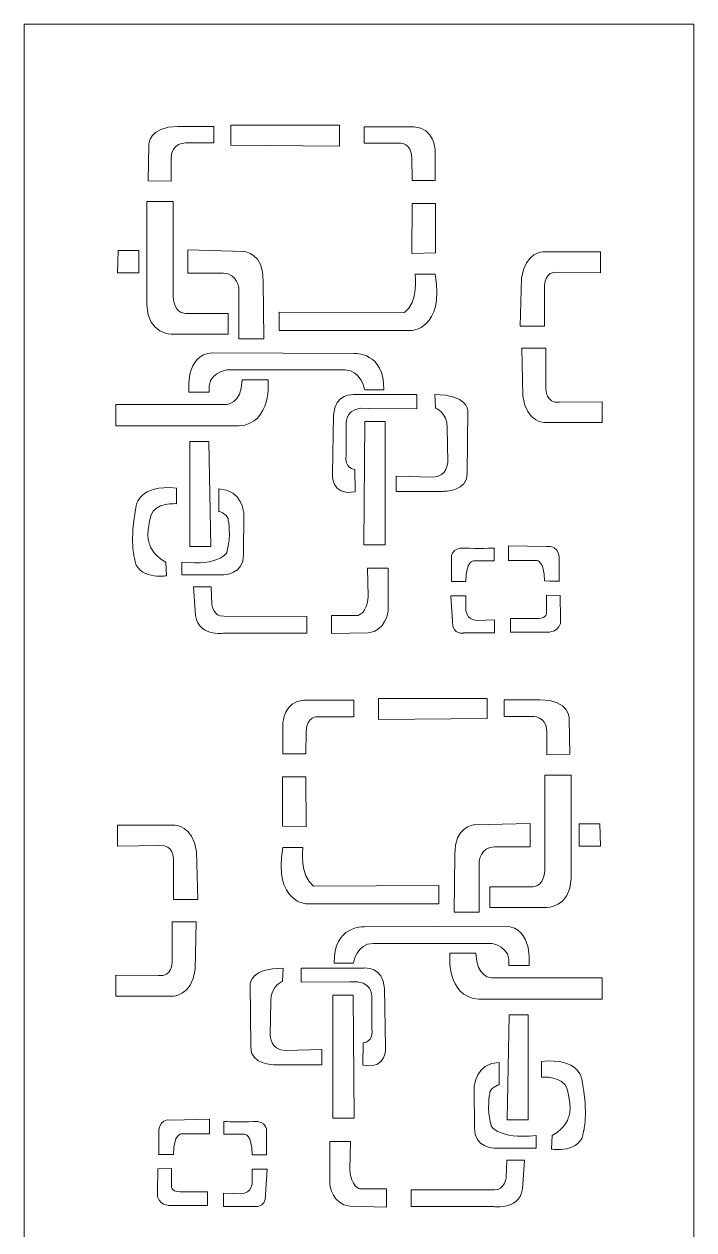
# Model space of a CAD drawing. Header units: centimetres. Extents: x -80 to 66, y -27 to 25.
# Drawn here: x 56.29 to 65.59, y -10.3 to 6.44 of the extents above; entities that cross this region are included whole.
import ezdxf

# ---------------------------------------------------------------- set-up
doc = ezdxf.new("R2010")
doc.units = ezdxf.units.CM
doc.header["$MEASUREMENT"] = 0
doc.layers.add('Layer 1', color=7, linetype='Continuous')

msp = doc.modelspace()

# ---------------------------------------------------------------- linework, layer by layer
at = {"layer": 'Layer 1', "lineweight": 20}
msp.add_lwpolyline([(56.29208, -26.97897), (65.59208, -26.97897), (65.59208, 6.43635), (56.29208, 6.43635), (56.29208, -26.97897)], close=True, dxfattribs=at)
for points, knots in [([(60.67016, 4.74331), (60.67016, 4.74331), (60.67016, 5.03315), (60.67016, 5.03315), (60.67016, 5.03315), (59.16034, 5.03315), (59.16034, 5.03315), (59.16034, 5.03315), (59.16034, 4.75679), (59.16034, 4.75679), (59.16034, 4.75679), (60.67016, 4.74331), (60.67016, 4.74331)], [0, 0, 0, 0, 0.25, 0.25, 0.25, 0.5, 0.5, 0.5, 0.75, 0.75, 0.75, 1, 1, 1, 1]), ([(58.92415, 5.01465), (58.92415, 4.78662), (58.92415, 4.78662), (58.92415, 4.78662), (58.92415, 4.78662), (58.5441, 4.78662), (58.5441, 4.78662), (58.5441, 4.78662), (58.33055, 4.79386), (58.33417, 4.58031), (58.33417, 4.58031), (58.33417, 4.25456), (58.33417, 4.25456), (58.33417, 4.25456), (58.01565, 4.2618), (58.01565, 4.2618), (58.01565, 4.2618), (58.02289, 4.75405), (58.02289, 4.75405), (58.02289, 4.75405), (58.01204, 5.01827), (58.42828, 5.01465), (58.42828, 5.01465), (58.92415, 5.01465), (58.92415, 5.01465)], [0, 0, 0, 0, 0.125, 0.125, 0.125, 0.25, 0.25, 0.25, 0.375, 0.375, 0.375, 0.5, 0.5, 0.5, 0.625, 0.625, 0.625, 0.75, 0.75, 0.75, 0.875, 0.875, 0.875, 1, 1, 1, 1]), ([(61.68128, 4.2643), (61.68128, 4.2643), (61.99978, 4.2643), (61.99978, 4.2643), (61.99978, 4.2643), (61.99978, 4.68776), (61.99978, 4.68776), (61.99978, 4.68776), (61.98168, 5.00265), (61.71023, 5.00989), (61.71023, 5.00989), (61.01169, 5.00989), (61.01169, 5.00989), (61.01169, 5.00989), (61.01169, 4.78187), (61.01169, 4.78187), (61.01169, 4.78187), (61.51478, 4.78187), (61.51478, 4.78187), (61.51478, 4.78187), (61.67042, 4.79272), (61.67404, 4.5828), (61.67404, 4.5828), (61.68128, 4.2643), (61.68128, 4.2643)], [0, 0, 0, 0, 0.125, 0.125, 0.125, 0.25, 0.25, 0.25, 0.375, 0.375, 0.375, 0.5, 0.5, 0.5, 0.625, 0.625, 0.625, 0.75, 0.75, 0.75, 0.875, 0.875, 0.875, 1, 1, 1, 1]), ([(59.12338, 2.42162), (59.12338, 2.42162), (59.12338, 2.13179), (59.12338, 2.13179), (59.12338, 2.13179), (58.34825, 2.13179), (58.34825, 2.13179), (58.34825, 2.13179), (58.00449, 2.12506), (57.99775, 2.53621), (57.99101, 2.94736), (57.99775, 3.97188), (57.99775, 3.97188), (57.99775, 3.97188), (58.36173, 3.97188), (58.36173, 3.97188), (58.36173, 3.97188), (58.36173, 2.65079), (58.36173, 2.65079), (58.36173, 2.65079), (58.36738, 2.43284), (58.52613, 2.42162), (58.52613, 2.42162), (59.12338, 2.42162), (59.12338, 2.42162)], [0, 0, 0, 0, 0.125, 0.125, 0.125, 0.25, 0.25, 0.25, 0.375, 0.375, 0.375, 0.5, 0.5, 0.5, 0.625, 0.625, 0.625, 0.75, 0.75, 0.75, 0.875, 0.875, 0.875, 1, 1, 1, 1]), ([(61.6812, 3.94796), (61.6812, 3.94796), (62.00473, 3.94796), (62.00473, 3.94796), (62.00473, 3.94796), (62.00473, 3.26045), (62.00473, 3.26045), (62.00473, 3.26045), (61.67446, 3.25371), (61.67446, 3.25371), (61.67446, 3.25371), (61.6812, 3.94796), (61.6812, 3.94796)], [0, 0, 0, 0, 0.25, 0.25, 0.25, 0.5, 0.5, 0.5, 0.75, 0.75, 0.75, 1, 1, 1, 1]), ([(57.59665, 3.29489), (57.59665, 3.29489), (57.88509, 3.29489), (57.88509, 3.29489), (57.88509, 3.29489), (57.88509, 2.98383), (57.88509, 2.98383), (57.88509, 2.98383), (57.58667, 2.98294), (57.58667, 2.98294), (57.58667, 2.98294), (57.59665, 3.29489), (57.59665, 3.29489)], [0, 0, 0, 0, 0.25, 0.25, 0.25, 0.5, 0.5, 0.5, 0.75, 0.75, 0.75, 1, 1, 1, 1]), ([(58.56719, 2.97736), (58.56719, 2.97736), (58.56719, 3.3009), (58.56719, 3.3009), (58.56719, 3.3009), (59.34233, 3.28067), (59.34233, 3.28067), (59.34233, 3.28067), (59.62542, 3.26046), (59.61194, 2.86952), (59.61194, 2.86952), (59.61868, 2.06742), (59.61868, 2.06742), (59.61868, 2.06742), (59.27492, 2.06742), (59.27492, 2.06742), (59.27492, 2.06742), (59.27492, 2.76167), (59.27492, 2.76167), (59.27492, 2.76167), (59.25469, 2.97736), (59.05923, 2.97736), (58.86377, 2.97736), (58.56719, 2.97736), (58.56719, 2.97736)], [0, 0, 0, 0, 0.125, 0.125, 0.125, 0.25, 0.25, 0.25, 0.375, 0.375, 0.375, 0.5, 0.5, 0.5, 0.625, 0.625, 0.625, 0.75, 0.75, 0.75, 0.875, 0.875, 0.875, 1, 1, 1, 1]), ([(64.29744, 2.98558), (64.29744, 2.98558), (64.29744, 3.27626), (64.29744, 3.27626), (64.29744, 3.27626), (63.50543, 3.27626), (63.50543, 3.27626), (63.50543, 3.27626), (63.24847, 3.28047), (63.19791, 2.90975), (63.19791, 2.90975), (63.18105, 2.24413), (63.18105, 2.24413), (63.18105, 2.24413), (63.51808, 2.24413), (63.51808, 2.24413), (63.51808, 2.24413), (63.51808, 2.80443), (63.51808, 2.80443), (63.51808, 2.80443), (63.51386, 3.01505), (63.70554, 2.99189), (63.70554, 2.99189), (64.29744, 2.98558), (64.29744, 2.98558)], [0, 0, 0, 0, 0.125, 0.125, 0.125, 0.25, 0.25, 0.25, 0.375, 0.375, 0.375, 0.5, 0.5, 0.5, 0.625, 0.625, 0.625, 0.75, 0.75, 0.75, 0.875, 0.875, 0.875, 1, 1, 1, 1]), ([(61.99799, 2.96388), (61.99799, 2.96388), (61.72164, 2.96388), (61.72164, 2.96388), (61.72164, 2.96388), (61.76881, 2.57295), (61.57335, 2.4314), (61.57335, 2.4314), (59.83436, 2.43814), (59.83436, 2.43814), (59.83436, 2.43814), (59.83436, 2.18201), (59.83436, 2.18201), (59.83436, 2.18201), (61.66099, 2.18201), (61.66099, 2.18201), (61.66099, 2.18201), (62.1328, 2.19549), (61.99799, 2.96388)], [0, 0, 0, 0, 0.16666667, 0.16666667, 0.16666667, 0.33333333, 0.33333333, 0.33333333, 0.5, 0.5, 0.5, 0.66666667, 0.66666667, 0.66666667, 0.83333333, 0.83333333, 0.83333333, 1, 1, 1, 1]), ([(58.86348, 1.32627), (58.86348, 1.32627), (58.58043, 1.32627), (58.58043, 1.32627), (58.58043, 1.32627), (58.52118, 1.85944), (58.90955, 1.87261), (58.90955, 1.87261), (60.87113, 1.86603), (60.87113, 1.86603), (60.87113, 1.86603), (61.299, 1.88578), (61.28583, 1.35918), (61.28583, 1.35918), (61.02253, 1.35918), (61.02253, 1.35918), (61.02253, 1.35918), (60.96988, 1.63564), (60.74607, 1.63564), (60.52226, 1.63564), (59.10703, 1.63564), (59.10703, 1.63564), (59.10703, 1.63564), (58.8174, 1.59615), (58.86348, 1.32627)], [0, 0, 0, 0, 0.125, 0.125, 0.125, 0.25, 0.25, 0.25, 0.375, 0.375, 0.375, 0.5, 0.5, 0.5, 0.625, 0.625, 0.625, 0.75, 0.75, 0.75, 0.875, 0.875, 0.875, 1, 1, 1, 1]), ([(64.31744, 1.19482), (64.31744, 1.19482), (64.31744, 0.90414), (64.31744, 0.90414), (64.31744, 0.90414), (63.52543, 0.90414), (63.52543, 0.90414), (63.52543, 0.90414), (63.26847, 0.89993), (63.21791, 1.27065), (63.21791, 1.27065), (63.20105, 1.93627), (63.20105, 1.93627), (63.20105, 1.93627), (63.53808, 1.93627), (63.53808, 1.93627), (63.53808, 1.93627), (63.53808, 1.37597), (63.53808, 1.37597), (63.53808, 1.37597), (63.53386, 1.16535), (63.72554, 1.18851), (63.72554, 1.18851), (64.31744, 1.19482), (64.31744, 1.19482)], [0, 0, 0, 0, 0.125, 0.125, 0.125, 0.25, 0.25, 0.25, 0.375, 0.375, 0.375, 0.5, 0.5, 0.5, 0.625, 0.625, 0.625, 0.75, 0.75, 0.75, 0.875, 0.875, 0.875, 1, 1, 1, 1]), ([(59.31767, 1.49741), (59.6797, 1.49741), (59.6797, 1.49741), (59.6797, 1.49741), (59.6797, 1.49741), (59.73894, 0.89182), (59.27817, 0.85891), (59.27817, 0.85891), (57.56673, 0.85891), (57.56673, 0.85891), (57.56673, 0.85891), (57.56673, 1.15512), (57.56673, 1.15512), (57.56673, 1.15512), (59.09386, 1.15512), (59.09386, 1.15512), (59.09386, 1.15512), (59.31767, 1.15512), (59.31767, 1.49741)], [0, 0, 0, 0, 0.16666667, 0.16666667, 0.16666667, 0.33333333, 0.33333333, 0.33333333, 0.5, 0.5, 0.5, 0.66666667, 0.66666667, 0.66666667, 0.83333333, 0.83333333, 0.83333333, 1, 1, 1, 1]), ([(61.7466, 1.09588), (61.7466, 1.09588), (61.7466, 1.29335), (61.7466, 1.29335), (61.7466, 1.29335), (60.87113, 1.29335), (60.87113, 1.29335), (60.87113, 1.29335), (60.60784, 1.31967), (60.58809, 1.0103), (60.58809, 1.0103), (60.57492, 0.19408), (60.57492, 0.19408), (60.57492, 0.19408), (60.54201, -0.12119), (60.89088, -0.05605), (60.89088, -0.05605), (60.8843, 0.25332), (60.8843, 0.25332), (60.8843, 0.25332), (60.73289, 0.2599), (60.76581, 0.46396), (60.76581, 0.46396), (60.76581, 0.89841), (60.76581, 0.89841), (60.76581, 0.89841), (60.74607, 1.13537), (61.06861, 1.10246), (61.06861, 1.10246), (61.7466, 1.09588), (61.7466, 1.09588)], [0, 0, 0, 0, 0.1, 0.1, 0.1, 0.2, 0.2, 0.2, 0.3, 0.3, 0.3, 0.4, 0.4, 0.4, 0.5, 0.5, 0.5, 0.6, 0.6, 0.6, 0.7, 0.7, 0.7, 0.8, 0.8, 0.8, 0.9, 0.9, 0.9, 1, 1, 1, 1]), ([(61.45697, 0.16117), (61.45697, 0.16117), (61.45697, -0.04947), (61.45697, -0.04947), (61.45697, -0.04947), (62.11522, -0.04947), (62.11522, -0.04947), (62.11522, -0.04947), (62.45752, -0.04948), (62.44435, 0.20066), (62.44435, 0.20066), (62.45093, 1.07613), (62.45093, 1.07613), (62.45093, 1.07613), (62.44434, 1.29335), (61.99674, 1.29335), (61.99674, 1.29335), (62.00332, 1.10904), (62.00332, 1.10904), (62.00332, 1.10904), (62.16788, 1.04322), (62.16788, 0.83258), (62.16788, 0.83258), (62.17447, 0.35864), (62.17447, 0.35864), (62.17447, 0.35864), (62.17447, 0.15458), (61.96383, 0.148), (61.96383, 0.148), (61.45697, 0.16117), (61.45697, 0.16117)], [0, 0, 0, 0, 0.1, 0.1, 0.1, 0.2, 0.2, 0.2, 0.3, 0.3, 0.3, 0.4, 0.4, 0.4, 0.5, 0.5, 0.5, 0.6, 0.6, 0.6, 0.7, 0.7, 0.7, 0.8, 0.8, 0.8, 0.9, 0.9, 0.9, 1, 1, 1, 1]), ([(61.02253, 0.91815), (61.02253, 0.91815), (61.30558, 0.91815), (61.30558, 0.91815), (61.30558, 0.91815), (61.30558, -0.79329), (61.30558, -0.79329), (61.30558, -0.79329), (61.00937, -0.79329), (61.00937, -0.79329), (61.00937, -0.79329), (61.02253, 0.91815), (61.02253, 0.91815)], [0, 0, 0, 0, 0.25, 0.25, 0.25, 0.5, 0.5, 0.5, 0.75, 0.75, 0.75, 1, 1, 1, 1]), ([(58.85689, 0.64169), (58.59359, 0.64169), (58.59359, 0.64169), (58.59359, 0.64169), (58.59359, 0.64169), (58.59359, -0.81304), (58.59359, -0.81304), (58.59359, -0.81304), (58.88322, -0.81304), (58.88322, -0.81304), (58.88322, -0.81304), (58.85689, 0.64169), (58.85689, 0.64169)], [0, 0, 0, 0, 0.25, 0.25, 0.25, 0.5, 0.5, 0.5, 0.75, 0.75, 0.75, 1, 1, 1, 1]), ([(58.40928, -0.0034), (58.40928, -0.0034), (58.40928, -0.22062), (58.40928, -0.22062), (58.40928, -0.22062), (58.09991, -0.20087), (58.05383, -0.38518), (58.05383, -0.38518), (57.98142, -0.62872), (58.0275, -0.76696), (58.0275, -0.76696), (58.06042, -0.92494), (58.25789, -1.03026), (58.25789, -1.03026), (58.27105, -1.22115), (58.27105, -1.22115), (58.27105, -1.22115), (57.84977, -1.28698), (57.82344, -0.97102), (57.82344, -0.97102), (57.75103, -0.74722), (57.84977, -0.24695), (57.84977, -0.24695), (57.88269, 0.04926), (58.40928, -0.0034)], [0, 0, 0, 0, 0.125, 0.125, 0.125, 0.25, 0.25, 0.25, 0.375, 0.375, 0.375, 0.5, 0.5, 0.5, 0.625, 0.625, 0.625, 0.75, 0.75, 0.75, 0.875, 0.875, 0.875, 1, 1, 1, 1]), ([(58.99513, -0.01656), (58.99513, -0.32594), (58.99513, -0.32594), (58.99513, -0.32594), (58.99513, -0.32594), (59.13995, -0.37202), (59.12678, -0.45759), (59.12678, -0.45759), (59.17286, -0.64847), (59.10703, -0.89861), (59.10703, -0.89861), (59.00829, -1.0895), (58.48169, -1.03026), (58.48169, -1.03026), (58.48169, -1.20799), (58.48169, -1.20799), (58.48169, -1.20799), (59.05437, -1.20799), (59.05437, -1.20799), (59.05437, -1.20799), (59.35059, -1.20798), (59.33742, -0.92494), (59.33742, -0.92494), (59.344, -0.35885), (59.344, -0.35885), (59.344, -0.35885), (59.32425, -0.02314), (58.99513, -0.01656)], [0, 0, 0, 0, 0.11111111, 0.11111111, 0.11111111, 0.22222222, 0.22222222, 0.22222222, 0.33333333, 0.33333333, 0.33333333, 0.44444444, 0.44444444, 0.44444444, 0.55555556, 0.55555556, 0.55555556, 0.66666667, 0.66666667, 0.66666667, 0.77777778, 0.77777778, 0.77777778, 0.88888889, 0.88888889, 0.88888889, 1, 1, 1, 1]), ([(62.81855, -0.83677), (62.81855, -0.83677), (62.81855, -1.01208), (62.81855, -1.01208), (62.81855, -1.01208), (62.53579, -1.01208), (62.53579, -1.01208), (62.53579, -1.01208), (62.42466, -1.00984), (62.42466, -1.30048), (62.42466, -1.30048), (62.22476, -1.30048), (62.22476, -1.30048), (62.22476, -1.30048), (62.22476, -0.95552), (62.22476, -0.95552), (62.22476, -0.95552), (62.22477, -0.82546), (62.40573, -0.83677), (62.58669, -0.84808), (62.81855, -0.83677), (62.81855, -0.83677)], [0, 0, 0, 0, 0.14285714, 0.14285714, 0.14285714, 0.28571429, 0.28571429, 0.28571429, 0.42857143, 0.42857143, 0.42857143, 0.57142857, 0.57142857, 0.57142857, 0.71428571, 0.71428571, 0.71428571, 0.85714286, 0.85714286, 0.85714286, 1, 1, 1, 1]), ([(63.52001, -1.29359), (63.73592, -1.29359), (63.72012, -1.29886), (63.72012, -1.29886), (63.72012, -1.29886), (63.72012, -0.99342), (63.72012, -0.99342), (63.72012, -0.99342), (63.73591, -0.78803), (63.5437, -0.817), (63.5437, -0.817), (63.01973, -0.80384), (63.01973, -0.80384), (63.01973, -0.80384), (63.01973, -1.00922), (63.01973, -1.00922), (63.01973, -1.00922), (63.41222, -1.00922), (63.41222, -1.00922), (63.41222, -1.00922), (63.51467, -1.01179), (63.52001, -1.29359)], [0, 0, 0, 0, 0.14285714, 0.14285714, 0.14285714, 0.28571429, 0.28571429, 0.28571429, 0.42857143, 0.42857143, 0.42857143, 0.57142857, 0.57142857, 0.57142857, 0.71428571, 0.71428571, 0.71428571, 0.85714286, 0.85714286, 0.85714286, 1, 1, 1, 1]), ([(61.06203, -1.11583), (61.06203, -1.11583), (61.34507, -1.11583), (61.34507, -1.11583), (61.34507, -1.11583), (61.34507, -1.71484), (61.34507, -1.71484), (61.34507, -1.71484), (61.31216, -1.99788), (61.06861, -2.01105), (61.06861, -2.01105), (60.56176, -2.02422), (60.56176, -2.02422), (60.56176, -2.02422), (60.56176, -1.77408), (60.56176, -1.77408), (60.56176, -1.77408), (60.92379, -1.77408), (60.92379, -1.77408), (60.92379, -1.77408), (61.06203, -1.74116), (61.06861, -1.51078), (61.06861, -1.51078), (61.06203, -1.11583), (61.06203, -1.11583)], [0, 0, 0, 0, 0.125, 0.125, 0.125, 0.25, 0.25, 0.25, 0.375, 0.375, 0.375, 0.5, 0.5, 0.5, 0.625, 0.625, 0.625, 0.75, 0.75, 0.75, 0.875, 0.875, 0.875, 1, 1, 1, 1]), ([(60.21947, -1.78725), (60.21947, -1.78725), (60.21947, -2.01764), (60.21947, -2.01764), (60.21947, -2.01764), (59.07412, -2.01764), (59.07412, -2.01764), (59.07412, -2.01764), (58.67258, -2.08346), (58.666, -1.70826), (58.666, -1.70826), (58.64625, -1.37255), (58.64625, -1.37255), (58.64625, -1.37255), (58.88981, -1.37255), (58.88981, -1.37255), (58.88981, -1.37255), (58.89639, -1.6161), (58.89639, -1.6161), (58.89639, -1.6161), (58.92274, -1.79382), (59.06425, -1.78395), (59.06425, -1.78395), (60.21947, -1.78725), (60.21947, -1.78725)], [0, 0, 0, 0, 0.125, 0.125, 0.125, 0.25, 0.25, 0.25, 0.375, 0.375, 0.375, 0.5, 0.5, 0.5, 0.625, 0.625, 0.625, 0.75, 0.75, 0.75, 0.875, 0.875, 0.875, 1, 1, 1, 1]), ([(62.21928, -1.49897), (62.21928, -1.49897), (62.42466, -1.49897), (62.42466, -1.49897), (62.42466, -1.49897), (62.42466, -1.68328), (62.42466, -1.68328), (62.42466, -1.68328), (62.42466, -1.83599), (62.58264, -1.84126), (62.58264, -1.84126), (62.82488, -1.83073), (62.82488, -1.83073), (62.82488, -1.83073), (62.82488, -2.01505), (62.82488, -2.01505), (62.82488, -2.01505), (62.39833, -2.01505), (62.39833, -2.01505), (62.39833, -2.01505), (62.24036, -2.0519), (62.24035, -1.85706), (62.24035, -1.85706), (62.21928, -1.49897), (62.21928, -1.49897)], [0, 0, 0, 0, 0.125, 0.125, 0.125, 0.25, 0.25, 0.25, 0.375, 0.375, 0.375, 0.5, 0.5, 0.5, 0.625, 0.625, 0.625, 0.75, 0.75, 0.75, 0.875, 0.875, 0.875, 1, 1, 1, 1]), ([(63.04606, -1.8139), (63.04606, -1.8139), (63.04606, -2.00451), (63.04606, -2.00451), (63.04606, -2.00451), (63.55687, -2.00451), (63.55687, -2.00451), (63.55687, -2.00451), (63.75698, -2.00978), (63.74118, -1.8202), (63.74118, -1.8202), (63.73592, -1.4937), (63.73592, -1.4937), (63.73592, -1.4937), (63.54634, -1.48844), (63.54634, -1.48844), (63.54634, -1.48844), (63.54634, -1.72541), (63.54634, -1.72541), (63.54634, -1.72541), (63.55912, -1.81605), (63.42754, -1.8139), (63.42754, -1.8139), (63.04606, -1.8139), (63.04606, -1.8139)], [0, 0, 0, 0, 0.125, 0.125, 0.125, 0.25, 0.25, 0.25, 0.375, 0.375, 0.375, 0.5, 0.5, 0.5, 0.625, 0.625, 0.625, 0.75, 0.75, 0.75, 0.875, 0.875, 0.875, 1, 1, 1, 1]), ([(60.20288, -3.69489), (60.20288, -3.69489), (59.88438, -3.69489), (59.88438, -3.69489), (59.88438, -3.69489), (59.88438, -3.27143), (59.88438, -3.27143), (59.88438, -3.27143), (59.90248, -2.95654), (60.17393, -2.9493), (60.17393, -2.9493), (60.87247, -2.9493), (60.87247, -2.9493), (60.87247, -2.9493), (60.87247, -3.17732), (60.87247, -3.17732), (60.87247, -3.17732), (60.36938, -3.17732), (60.36938, -3.17732), (60.36938, -3.17732), (60.21374, -3.16647), (60.21012, -3.37639), (60.21012, -3.37639), (60.20288, -3.69489), (60.20288, -3.69489)], [0, 0, 0, 0, 0.125, 0.125, 0.125, 0.25, 0.25, 0.25, 0.375, 0.375, 0.375, 0.5, 0.5, 0.5, 0.625, 0.625, 0.625, 0.75, 0.75, 0.75, 0.875, 0.875, 0.875, 1, 1, 1, 1]), ([(61.214, -3.21588), (61.214, -3.21588), (61.214, -2.92604), (61.214, -2.92604), (61.214, -2.92604), (62.72382, -2.92604), (62.72382, -2.92604), (62.72382, -2.92604), (62.72382, -3.2024), (62.72382, -3.2024), (62.72382, -3.2024), (61.214, -3.21588), (61.214, -3.21588)], [0, 0, 0, 0, 0.25, 0.25, 0.25, 0.5, 0.5, 0.5, 0.75, 0.75, 0.75, 1, 1, 1, 1]), ([(62.96001, -2.94454), (62.96001, -3.17257), (62.96001, -3.17257), (62.96001, -3.17257), (62.96001, -3.17257), (63.34006, -3.17257), (63.34006, -3.17257), (63.34006, -3.17257), (63.55361, -3.16533), (63.54999, -3.37888), (63.54999, -3.37888), (63.54999, -3.70463), (63.54999, -3.70463), (63.54999, -3.70463), (63.86851, -3.69739), (63.86851, -3.69739), (63.86851, -3.69739), (63.86127, -3.20514), (63.86127, -3.20514), (63.86127, -3.20514), (63.87212, -2.94092), (63.45588, -2.94454), (63.45588, -2.94454), (62.96001, -2.94454), (62.96001, -2.94454)], [0, 0, 0, 0, 0.125, 0.125, 0.125, 0.25, 0.25, 0.25, 0.375, 0.375, 0.375, 0.5, 0.5, 0.5, 0.625, 0.625, 0.625, 0.75, 0.75, 0.75, 0.875, 0.875, 0.875, 1, 1, 1, 1]), ([(60.20296, -4.01123), (60.20296, -4.01123), (59.87943, -4.01123), (59.87943, -4.01123), (59.87943, -4.01123), (59.87943, -4.69874), (59.87943, -4.69874), (59.87943, -4.69874), (60.2097, -4.70548), (60.2097, -4.70548), (60.2097, -4.70548), (60.20296, -4.01123), (60.20296, -4.01123)], [0, 0, 0, 0, 0.25, 0.25, 0.25, 0.5, 0.5, 0.5, 0.75, 0.75, 0.75, 1, 1, 1, 1]), ([(62.76078, -5.53757), (62.76078, -5.53757), (62.76078, -5.8274), (62.76078, -5.8274), (62.76078, -5.8274), (63.53591, -5.8274), (63.53591, -5.8274), (63.53591, -5.8274), (63.87967, -5.83413), (63.88641, -5.42298), (63.89315, -5.01183), (63.88641, -3.98731), (63.88641, -3.98731), (63.88641, -3.98731), (63.52243, -3.98731), (63.52243, -3.98731), (63.52243, -3.98731), (63.52243, -5.3084), (63.52243, -5.3084), (63.52243, -5.3084), (63.51678, -5.52635), (63.35803, -5.53757), (63.35803, -5.53757), (62.76078, -5.53757), (62.76078, -5.53757)], [0, 0, 0, 0, 0.125, 0.125, 0.125, 0.25, 0.25, 0.25, 0.375, 0.375, 0.375, 0.5, 0.5, 0.5, 0.625, 0.625, 0.625, 0.75, 0.75, 0.75, 0.875, 0.875, 0.875, 1, 1, 1, 1]), ([(57.58672, -4.97361), (57.58672, -4.97361), (57.58672, -4.68293), (57.58672, -4.68293), (57.58672, -4.68293), (58.37873, -4.68293), (58.37873, -4.68293), (58.37873, -4.68293), (58.63569, -4.67872), (58.68625, -5.04944), (58.68625, -5.04944), (58.70311, -5.71506), (58.70311, -5.71506), (58.70311, -5.71506), (58.36608, -5.71506), (58.36608, -5.71506), (58.36608, -5.71506), (58.36608, -5.15476), (58.36608, -5.15476), (58.36608, -5.15476), (58.3703, -4.94414), (58.17862, -4.9673), (58.17862, -4.9673), (57.58672, -4.97361), (57.58672, -4.97361)], [0, 0, 0, 0, 0.125, 0.125, 0.125, 0.25, 0.25, 0.25, 0.375, 0.375, 0.375, 0.5, 0.5, 0.5, 0.625, 0.625, 0.625, 0.75, 0.75, 0.75, 0.875, 0.875, 0.875, 1, 1, 1, 1]), ([(63.31697, -4.98183), (63.31697, -4.98183), (63.31697, -4.65829), (63.31697, -4.65829), (63.31697, -4.65829), (62.54183, -4.67852), (62.54183, -4.67852), (62.54183, -4.67852), (62.25874, -4.69873), (62.27222, -5.08967), (62.27222, -5.08967), (62.26548, -5.89177), (62.26548, -5.89177), (62.26548, -5.89177), (62.60924, -5.89177), (62.60924, -5.89177), (62.60924, -5.89177), (62.60924, -5.19752), (62.60924, -5.19752), (62.60924, -5.19752), (62.62947, -4.98183), (62.82493, -4.98183), (63.02039, -4.98183), (63.31697, -4.98183), (63.31697, -4.98183)], [0, 0, 0, 0, 0.125, 0.125, 0.125, 0.25, 0.25, 0.25, 0.375, 0.375, 0.375, 0.5, 0.5, 0.5, 0.625, 0.625, 0.625, 0.75, 0.75, 0.75, 0.875, 0.875, 0.875, 1, 1, 1, 1]), ([(64.28751, -4.6643), (64.28751, -4.6643), (63.99907, -4.6643), (63.99907, -4.6643), (63.99907, -4.6643), (63.99907, -4.97536), (63.99907, -4.97536), (63.99907, -4.97536), (64.29749, -4.97625), (64.29749, -4.97625), (64.29749, -4.97625), (64.28751, -4.6643), (64.28751, -4.6643)], [0, 0, 0, 0, 0.25, 0.25, 0.25, 0.5, 0.5, 0.5, 0.75, 0.75, 0.75, 1, 1, 1, 1]), ([(59.88617, -4.99531), (59.88617, -4.99531), (60.16252, -4.99531), (60.16252, -4.99531), (60.16252, -4.99531), (60.11535, -5.38624), (60.31081, -5.52779), (60.31081, -5.52779), (62.0498, -5.52105), (62.0498, -5.52105), (62.0498, -5.52105), (62.0498, -5.77718), (62.0498, -5.77718), (62.0498, -5.77718), (60.22317, -5.77718), (60.22317, -5.77718), (60.22317, -5.77718), (59.75136, -5.7637), (59.88617, -4.99531)], [0, 0, 0, 0, 0.16666667, 0.16666667, 0.16666667, 0.33333333, 0.33333333, 0.33333333, 0.5, 0.5, 0.5, 0.66666667, 0.66666667, 0.66666667, 0.83333333, 0.83333333, 0.83333333, 1, 1, 1, 1]), ([(57.56672, -6.76437), (57.56672, -6.76437), (57.56672, -7.05505), (57.56672, -7.05505), (57.56672, -7.05505), (58.35873, -7.05505), (58.35873, -7.05505), (58.35873, -7.05505), (58.61569, -7.05926), (58.66625, -6.68854), (58.66625, -6.68854), (58.68311, -6.02292), (58.68311, -6.02292), (58.68311, -6.02292), (58.34608, -6.02292), (58.34608, -6.02292), (58.34608, -6.02292), (58.34608, -6.58322), (58.34608, -6.58322), (58.34608, -6.58322), (58.3503, -6.79384), (58.15862, -6.77068), (58.15862, -6.77068), (57.56672, -6.76437), (57.56672, -6.76437)], [0, 0, 0, 0, 0.125, 0.125, 0.125, 0.25, 0.25, 0.25, 0.375, 0.375, 0.375, 0.5, 0.5, 0.5, 0.625, 0.625, 0.625, 0.75, 0.75, 0.75, 0.875, 0.875, 0.875, 1, 1, 1, 1]), ([(63.02068, -6.63292), (63.02068, -6.63292), (63.30373, -6.63292), (63.30373, -6.63292), (63.30373, -6.63292), (63.36298, -6.09975), (62.97461, -6.08658), (62.97461, -6.08658), (61.01303, -6.09316), (61.01303, -6.09316), (61.01303, -6.09316), (60.58516, -6.07341), (60.59833, -6.60001), (60.59833, -6.60001), (60.86163, -6.60001), (60.86163, -6.60001), (60.86163, -6.60001), (60.91428, -6.32355), (61.13809, -6.32355), (61.3619, -6.32355), (62.77713, -6.32355), (62.77713, -6.32355), (62.77713, -6.32355), (63.06676, -6.36304), (63.02068, -6.63292)], [0, 0, 0, 0, 0.125, 0.125, 0.125, 0.25, 0.25, 0.25, 0.375, 0.375, 0.375, 0.5, 0.5, 0.5, 0.625, 0.625, 0.625, 0.75, 0.75, 0.75, 0.875, 0.875, 0.875, 1, 1, 1, 1]), ([(62.56649, -6.46178), (62.20446, -6.46178), (62.20446, -6.46178), (62.20446, -6.46178), (62.20446, -6.46178), (62.14522, -7.06737), (62.60599, -7.10028), (62.60599, -7.10028), (64.31743, -7.10028), (64.31743, -7.10028), (64.31743, -7.10028), (64.31743, -6.80407), (64.31743, -6.80407), (64.31743, -6.80407), (62.7903, -6.80407), (62.7903, -6.80407), (62.7903, -6.80407), (62.56649, -6.80407), (62.56649, -6.46178)], [0, 0, 0, 0, 0.16666667, 0.16666667, 0.16666667, 0.33333333, 0.33333333, 0.33333333, 0.5, 0.5, 0.5, 0.66666667, 0.66666667, 0.66666667, 0.83333333, 0.83333333, 0.83333333, 1, 1, 1, 1]), ([(60.42719, -7.79802), (60.42719, -7.79802), (60.42719, -8.00866), (60.42719, -8.00866), (60.42719, -8.00866), (59.76894, -8.00866), (59.76894, -8.00866), (59.76894, -8.00866), (59.42664, -8.00867), (59.43981, -7.75853), (59.43981, -7.75853), (59.43323, -6.88306), (59.43323, -6.88306), (59.43323, -6.88306), (59.43982, -6.66584), (59.88742, -6.66584), (59.88742, -6.66584), (59.88084, -6.85015), (59.88084, -6.85015), (59.88084, -6.85015), (59.71628, -6.91597), (59.71628, -7.12661), (59.71628, -7.12661), (59.70969, -7.60055), (59.70969, -7.60055), (59.70969, -7.60055), (59.70969, -7.80461), (59.92033, -7.81119), (59.92033, -7.81119), (60.42719, -7.79802), (60.42719, -7.79802)], [0, 0, 0, 0, 0.1, 0.1, 0.1, 0.2, 0.2, 0.2, 0.3, 0.3, 0.3, 0.4, 0.4, 0.4, 0.5, 0.5, 0.5, 0.6, 0.6, 0.6, 0.7, 0.7, 0.7, 0.8, 0.8, 0.8, 0.9, 0.9, 0.9, 1, 1, 1, 1]), ([(60.13756, -6.86331), (60.13756, -6.86331), (60.13756, -6.66584), (60.13756, -6.66584), (60.13756, -6.66584), (61.01303, -6.66584), (61.01303, -6.66584), (61.01303, -6.66584), (61.27632, -6.63952), (61.29607, -6.94889), (61.29607, -6.94889), (61.30924, -7.76511), (61.30924, -7.76511), (61.30924, -7.76511), (61.34215, -8.08038), (60.99328, -8.01524), (60.99328, -8.01524), (60.99986, -7.70587), (60.99986, -7.70587), (60.99986, -7.70587), (61.15127, -7.69929), (61.11835, -7.49523), (61.11835, -7.49523), (61.11835, -7.06078), (61.11835, -7.06078), (61.11835, -7.06078), (61.13809, -6.82382), (60.81555, -6.85673), (60.81555, -6.85673), (60.13756, -6.86331), (60.13756, -6.86331)], [0, 0, 0, 0, 0.1, 0.1, 0.1, 0.2, 0.2, 0.2, 0.3, 0.3, 0.3, 0.4, 0.4, 0.4, 0.5, 0.5, 0.5, 0.6, 0.6, 0.6, 0.7, 0.7, 0.7, 0.8, 0.8, 0.8, 0.9, 0.9, 0.9, 1, 1, 1, 1]), ([(60.86163, -7.04104), (60.86163, -7.04104), (60.57858, -7.04104), (60.57858, -7.04104), (60.57858, -7.04104), (60.57858, -8.75248), (60.57858, -8.75248), (60.57858, -8.75248), (60.87479, -8.75248), (60.87479, -8.75248), (60.87479, -8.75248), (60.86163, -7.04104), (60.86163, -7.04104)], [0, 0, 0, 0, 0.25, 0.25, 0.25, 0.5, 0.5, 0.5, 0.75, 0.75, 0.75, 1, 1, 1, 1]), ([(63.02727, -7.3175), (63.29057, -7.3175), (63.29057, -7.3175), (63.29057, -7.3175), (63.29057, -7.3175), (63.29057, -8.77223), (63.29057, -8.77223), (63.29057, -8.77223), (63.00094, -8.77223), (63.00094, -8.77223), (63.00094, -8.77223), (63.02727, -7.3175), (63.02727, -7.3175)], [0, 0, 0, 0, 0.25, 0.25, 0.25, 0.5, 0.5, 0.5, 0.75, 0.75, 0.75, 1, 1, 1, 1]), ([(62.88903, -7.97575), (62.88903, -8.28513), (62.88903, -8.28513), (62.88903, -8.28513), (62.88903, -8.28513), (62.74421, -8.33121), (62.75738, -8.41678), (62.75738, -8.41678), (62.7113, -8.60766), (62.77713, -8.8578), (62.77713, -8.8578), (62.87587, -9.04869), (63.40247, -8.98945), (63.40247, -8.98945), (63.40247, -9.16718), (63.40247, -9.16718), (63.40247, -9.16718), (62.82979, -9.16718), (62.82979, -9.16718), (62.82979, -9.16718), (62.53357, -9.16717), (62.54674, -8.88413), (62.54674, -8.88413), (62.54016, -8.31804), (62.54016, -8.31804), (62.54016, -8.31804), (62.55991, -7.98233), (62.88903, -7.97575)], [0, 0, 0, 0, 0.11111111, 0.11111111, 0.11111111, 0.22222222, 0.22222222, 0.22222222, 0.33333333, 0.33333333, 0.33333333, 0.44444444, 0.44444444, 0.44444444, 0.55555556, 0.55555556, 0.55555556, 0.66666667, 0.66666667, 0.66666667, 0.77777778, 0.77777778, 0.77777778, 0.88888889, 0.88888889, 0.88888889, 1, 1, 1, 1]), ([(63.47488, -7.96259), (63.47488, -7.96259), (63.47488, -8.17981), (63.47488, -8.17981), (63.47488, -8.17981), (63.78425, -8.16006), (63.83033, -8.34437), (63.83033, -8.34437), (63.90274, -8.58791), (63.85666, -8.72615), (63.85666, -8.72615), (63.82374, -8.88413), (63.62627, -8.98945), (63.62627, -8.98945), (63.61311, -9.18034), (63.61311, -9.18034), (63.61311, -9.18034), (64.03439, -9.24617), (64.06072, -8.93021), (64.06072, -8.93021), (64.13313, -8.70641), (64.03439, -8.20614), (64.03439, -8.20614), (64.00147, -7.90993), (63.47488, -7.96259)], [0, 0, 0, 0, 0.125, 0.125, 0.125, 0.25, 0.25, 0.25, 0.375, 0.375, 0.375, 0.5, 0.5, 0.5, 0.625, 0.625, 0.625, 0.75, 0.75, 0.75, 0.875, 0.875, 0.875, 1, 1, 1, 1]), ([(58.36415, -9.25278), (58.14824, -9.25278), (58.16404, -9.25805), (58.16404, -9.25805), (58.16404, -9.25805), (58.16404, -8.95261), (58.16404, -8.95261), (58.16404, -8.95261), (58.14825, -8.74722), (58.34046, -8.77619), (58.34046, -8.77619), (58.86443, -8.76303), (58.86443, -8.76303), (58.86443, -8.76303), (58.86443, -8.96841), (58.86443, -8.96841), (58.86443, -8.96841), (58.47194, -8.96841), (58.47194, -8.96841), (58.47194, -8.96841), (58.36949, -8.97098), (58.36415, -9.25278)], [0, 0, 0, 0, 0.14285714, 0.14285714, 0.14285714, 0.28571429, 0.28571429, 0.28571429, 0.42857143, 0.42857143, 0.42857143, 0.57142857, 0.57142857, 0.57142857, 0.71428571, 0.71428571, 0.71428571, 0.85714286, 0.85714286, 0.85714286, 1, 1, 1, 1]), ([(59.06561, -8.79596), (59.06561, -8.79596), (59.06561, -8.97127), (59.06561, -8.97127), (59.06561, -8.97127), (59.34837, -8.97127), (59.34837, -8.97127), (59.34837, -8.97127), (59.4595, -8.96903), (59.4595, -9.25967), (59.4595, -9.25967), (59.6594, -9.25967), (59.6594, -9.25967), (59.6594, -9.25967), (59.6594, -8.91471), (59.6594, -8.91471), (59.6594, -8.91471), (59.65939, -8.78465), (59.47843, -8.79596), (59.29747, -8.80727), (59.06561, -8.79596), (59.06561, -8.79596)], [0, 0, 0, 0, 0.14285714, 0.14285714, 0.14285714, 0.28571429, 0.28571429, 0.28571429, 0.42857143, 0.42857143, 0.42857143, 0.57142857, 0.57142857, 0.57142857, 0.71428571, 0.71428571, 0.71428571, 0.85714286, 0.85714286, 0.85714286, 1, 1, 1, 1]), ([(60.82213, -9.07502), (60.82213, -9.07502), (60.53909, -9.07502), (60.53909, -9.07502), (60.53909, -9.07502), (60.53909, -9.67403), (60.53909, -9.67403), (60.53909, -9.67403), (60.572, -9.95707), (60.81555, -9.97024), (60.81555, -9.97024), (61.3224, -9.98341), (61.3224, -9.98341), (61.3224, -9.98341), (61.3224, -9.73327), (61.3224, -9.73327), (61.3224, -9.73327), (60.96037, -9.73327), (60.96037, -9.73327), (60.96037, -9.73327), (60.82213, -9.70035), (60.81555, -9.46997), (60.81555, -9.46997), (60.82213, -9.07502), (60.82213, -9.07502)], [0, 0, 0, 0, 0.125, 0.125, 0.125, 0.25, 0.25, 0.25, 0.375, 0.375, 0.375, 0.5, 0.5, 0.5, 0.625, 0.625, 0.625, 0.75, 0.75, 0.75, 0.875, 0.875, 0.875, 1, 1, 1, 1]), ([(61.66469, -9.74644), (61.66469, -9.74644), (61.66469, -9.97683), (61.66469, -9.97683), (61.66469, -9.97683), (62.81004, -9.97683), (62.81004, -9.97683), (62.81004, -9.97683), (63.21158, -10.04265), (63.21816, -9.66745), (63.21816, -9.66745), (63.23791, -9.33174), (63.23791, -9.33174), (63.23791, -9.33174), (62.99435, -9.33174), (62.99435, -9.33174), (62.99435, -9.33174), (62.98777, -9.57529), (62.98777, -9.57529), (62.98777, -9.57529), (62.96142, -9.75301), (62.81991, -9.74314), (62.81991, -9.74314), (61.66469, -9.74644), (61.66469, -9.74644)], [0, 0, 0, 0, 0.125, 0.125, 0.125, 0.25, 0.25, 0.25, 0.375, 0.375, 0.375, 0.5, 0.5, 0.5, 0.625, 0.625, 0.625, 0.75, 0.75, 0.75, 0.875, 0.875, 0.875, 1, 1, 1, 1]), ([(58.8381, -9.77309), (58.8381, -9.77309), (58.8381, -9.9637), (58.8381, -9.9637), (58.8381, -9.9637), (58.32729, -9.9637), (58.32729, -9.9637), (58.32729, -9.9637), (58.12718, -9.96897), (58.14298, -9.77939), (58.14298, -9.77939), (58.14824, -9.45289), (58.14824, -9.45289), (58.14824, -9.45289), (58.33782, -9.44763), (58.33782, -9.44763), (58.33782, -9.44763), (58.33782, -9.6846), (58.33782, -9.6846), (58.33782, -9.6846), (58.32504, -9.77524), (58.45662, -9.77309), (58.45662, -9.77309), (58.8381, -9.77309), (58.8381, -9.77309)], [0, 0, 0, 0, 0.125, 0.125, 0.125, 0.25, 0.25, 0.25, 0.375, 0.375, 0.375, 0.5, 0.5, 0.5, 0.625, 0.625, 0.625, 0.75, 0.75, 0.75, 0.875, 0.875, 0.875, 1, 1, 1, 1]), ([(59.66488, -9.45816), (59.66488, -9.45816), (59.4595, -9.45816), (59.4595, -9.45816), (59.4595, -9.45816), (59.4595, -9.64247), (59.4595, -9.64247), (59.4595, -9.64247), (59.4595, -9.79518), (59.30152, -9.80045), (59.30152, -9.80045), (59.05928, -9.78992), (59.05928, -9.78992), (59.05928, -9.78992), (59.05928, -9.97424), (59.05928, -9.97424), (59.05928, -9.97424), (59.48583, -9.97424), (59.48583, -9.97424), (59.48583, -9.97424), (59.6438, -10.01109), (59.64381, -9.81625), (59.64381, -9.81625), (59.66488, -9.45816), (59.66488, -9.45816)], [0, 0, 0, 0, 0.125, 0.125, 0.125, 0.25, 0.25, 0.25, 0.375, 0.375, 0.375, 0.5, 0.5, 0.5, 0.625, 0.625, 0.625, 0.75, 0.75, 0.75, 0.875, 0.875, 0.875, 1, 1, 1, 1])]:
    msp.add_open_spline(points, degree=3, knots=knots, dxfattribs=at)

doc.saveas('drawing.dxf')
